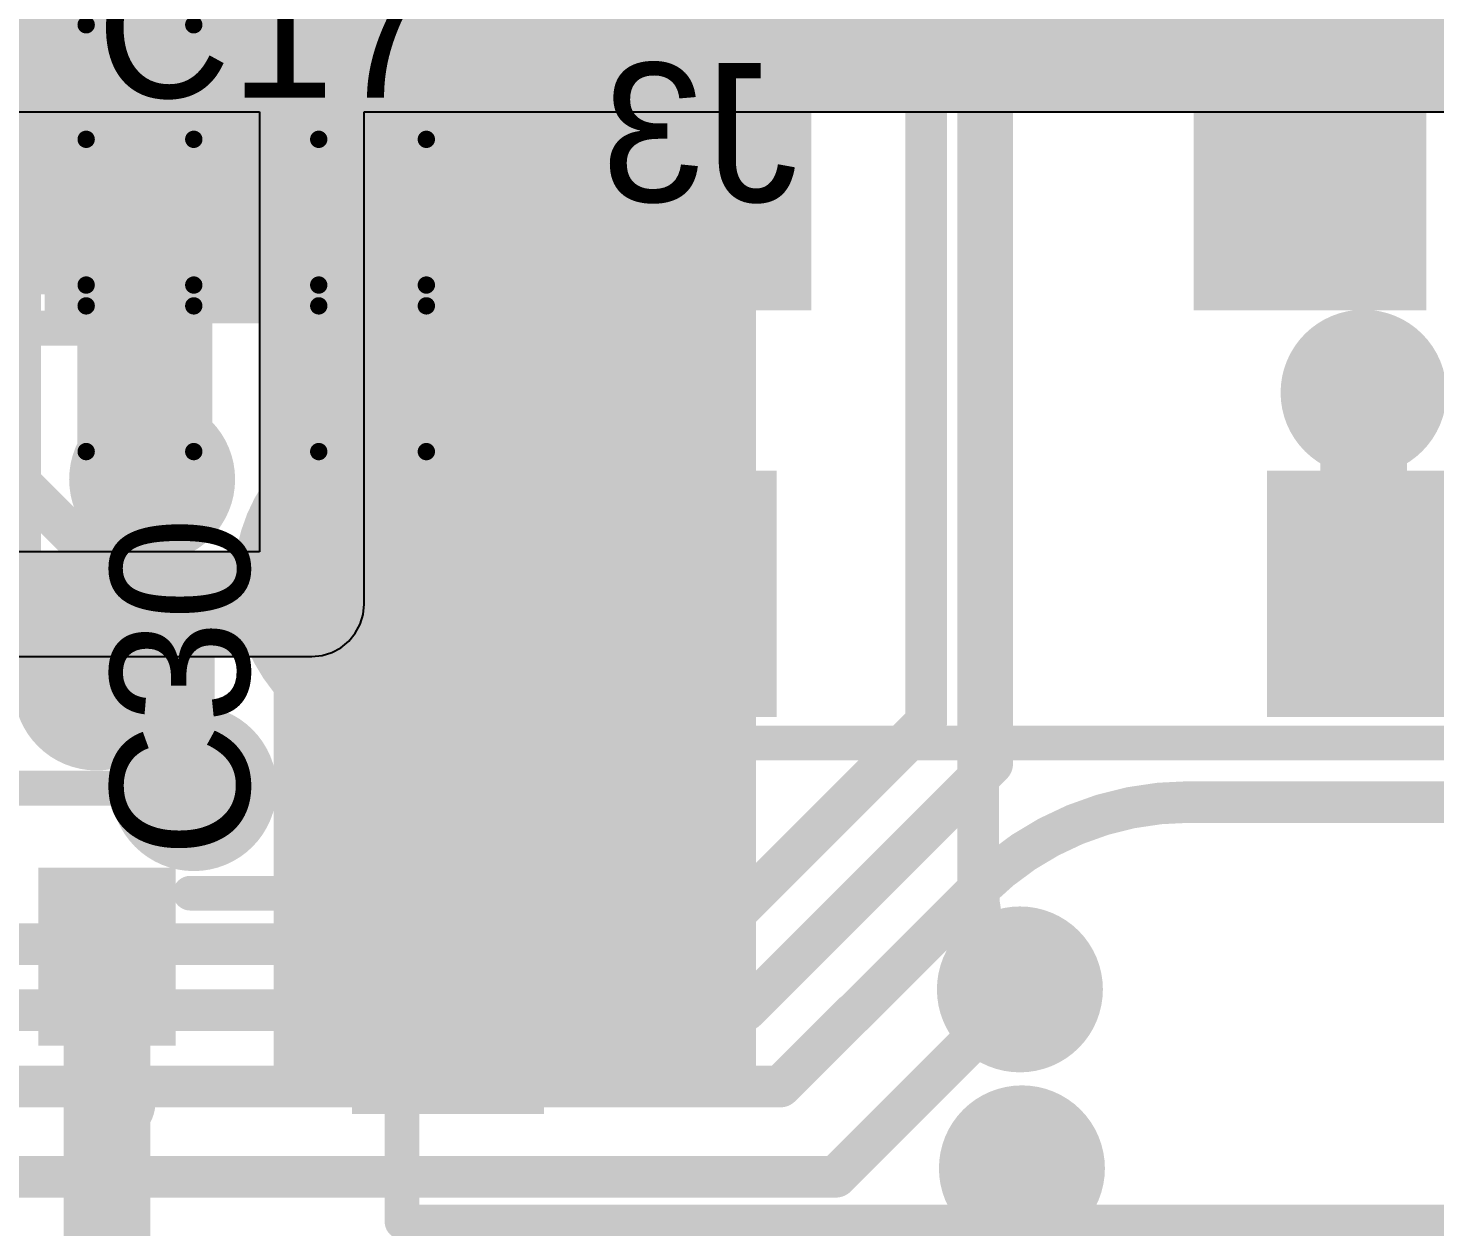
# Model space of a CAD drawing. Header units: millimetres. Extents: x 2.49 to 5.32, y 1.64 to 4.48.
# Drawn here: x 4.1083 to 4.5135, y 1.9106 to 2.256 of the extents above; entities that cross this region are included whole.
import ezdxf

# ---------------------------------------------------------------- set-up
doc = ezdxf.new("R2010")
doc.units = ezdxf.units.MM
doc.header["$MEASUREMENT"] = 0
for name, color, linetype in [('BottomLayer', 5, 'Continuous'), ('BottomOverlay', 54, 'Continuous'), ('BottomPaste', 16, 'Continuous'), ('BottomSolder', 6, 'Continuous'), ('InternalPlane1', 76, 'Continuous'), ('InternalPlane2', 16, 'Continuous'), ('Mechanical2', 216, 'Continuous'), ('MultiLayer', 9, 'Continuous'), ('PadHoleLayer', 156, 'Continuous'), ('TopLayer', 1, 'Continuous'), ('TopOverlay', 2, 'Continuous'), ('TopPaste', 8, 'Continuous'), ('TopSolder', 216, 'Continuous'), ('ViaHoleLayer', 16, 'Continuous')]:
    doc.layers.add(name, color=color, linetype=linetype)

# ---------------------------------------------------------------- blocks, each defined once
blk = doc.blocks.new('T_______S______13___A________2')
at = {"layer": 'TopLayer'}
for points in [[(-0.20669, 0.05906), (-0.12795, 0.05906), (-0.20669, 0.11811), (-0.12795, 0.11811)], [(0.12795, 0.05906), (0.20669, 0.05906), (0.12795, 0.11811), (0.20669, 0.11811)], [(-0.20669, -0.11811), (-0.12795, -0.11811), (-0.20669, -0.05906), (-0.12795, -0.05906)], [(0.12795, -0.11811), (0.20669, -0.11811), (0.12795, -0.05906), (0.20669, -0.05906)]]:
    blk.add_solid(points, dxfattribs=at)
at = {"layer": 'TopOverlay', "const_width": 0.005}
for points in [[(0.094, 0.121), (-0.09, 0.121)], [(-0.124, -0.047), (-0.124, 0.047)], [(0.124, -0.047), (0.124, 0.047)], [(0.094, -0.121), (-0.09, -0.121)]]:
    blk.add_lwpolyline(points, dxfattribs=at)
at = {"layer": 'TopOverlay', "const_width": 0.0025}
for points in [[(-0.09125, 0.121, 1), (-0.08875, 0.121, 1)], [(0.09275, 0.121, 1), (0.09525, 0.121, 1)], [(-0.12525, 0.047, 1), (-0.12275, 0.047, 1)], [(0.12275, 0.047, 1), (0.12525, 0.047, 1)], [(-0.12525, -0.047, 1), (-0.12275, -0.047, 1)], [(0.12275, -0.047, 1), (0.12525, -0.047, 1)], [(-0.09125, -0.121, 1), (-0.08875, -0.121, 1)], [(0.09275, -0.121, 1), (0.09525, -0.121, 1)]]:
    blk.add_lwpolyline(points, format="xyb", close=True, dxfattribs=at)
at = {"layer": 'TopPaste'}
for points in [[(-0.20669, 0.05906), (-0.12795, 0.05906), (-0.20669, 0.11811), (-0.12795, 0.11811)], [(0.12795, 0.05906), (0.20669, 0.05906), (0.12795, 0.11811), (0.20669, 0.11811)], [(-0.20669, -0.11811), (-0.12795, -0.11811), (-0.20669, -0.05906), (-0.12795, -0.05906)], [(0.12795, -0.11811), (0.20669, -0.11811), (0.12795, -0.05906), (0.20669, -0.05906)]]:
    blk.add_solid(points, dxfattribs=at)
at = {"layer": 'TopSolder'}
for points in [[(-0.21069, 0.05506), (-0.12395, 0.05506), (-0.21069, 0.12211), (-0.12395, 0.12211)], [(0.12395, 0.05506), (0.21069, 0.05506), (0.12395, 0.12211), (0.21069, 0.12211)], [(-0.21069, -0.12211), (-0.12395, -0.12211), (-0.21069, -0.05506), (-0.12395, -0.05506)], [(0.12395, -0.12211), (0.21069, -0.12211), (0.12395, -0.05506), (0.21069, -0.05506)]]:
    blk.add_solid(points, dxfattribs=at)
blk = doc.blocks.new('M55_7012042R_B_4')
at = {"layer": 'BottomLayer'}
for points in [[(-0.34685, 0.04331), (-0.29961, 0.04331), (-0.34685, 0.14961), (-0.29961, 0.14961)], [(-0.24075, 0.08661), (-0.20925, 0.08661), (-0.24075, 0.12992), (-0.20925, 0.12992)], [(-0.34685, -0.14961), (-0.29961, -0.14961), (-0.34685, -0.04331), (-0.29961, -0.04331)], [(-0.24075, -0.12992), (-0.20925, -0.12992), (-0.24075, -0.08661), (-0.20925, -0.08661)]]:
    blk.add_solid(points, dxfattribs=at)
at = {"layer": 'BottomOverlay'}
for points, const_width in [([(-0.218, 0.15, 1), (-0.234, 0.15, 1)], 0.01), ([(-0.2365, 0.15, 1), (-0.2315, 0.15, 1)], 0.005), ([(-0.2205, 0.15, 1), (-0.2155, 0.15, 1)], 0.005), ([(-0.2935, 0.09, 1), (-0.2885, 0.09, 1)], 0.005), ([(-0.2515, 0.09, 1), (-0.2465, 0.09, 1)], 0.005), ([(-0.2935, -0.09, 1), (-0.2885, -0.09, 1)], 0.005), ([(-0.2515, -0.09, 1), (-0.2465, -0.09, 1)], 0.005)]:
    blk.add_lwpolyline(points, format="xyb", close=True, dxfattribs=dict(at, const_width=const_width))
at = {"layer": 'BottomOverlay', "const_width": 0.01}
for points in [[(-0.249, 0.09), (-0.291, 0.09)], [(-0.249, -0.09), (-0.291, -0.09)]]:
    blk.add_lwpolyline(points, dxfattribs=at)
at = {"layer": 'BottomPaste'}
for points in [[(-0.34685, 0.04331), (-0.29961, 0.04331), (-0.34685, 0.14961), (-0.29961, 0.14961)], [(-0.24075, 0.08661), (-0.20925, 0.08661), (-0.24075, 0.12992), (-0.20925, 0.12992)], [(-0.34685, -0.14961), (-0.29961, -0.14961), (-0.34685, -0.04331), (-0.29961, -0.04331)], [(-0.24075, -0.12992), (-0.20925, -0.12992), (-0.24075, -0.08661), (-0.20925, -0.08661)]]:
    blk.add_solid(points, dxfattribs=at)
at = {"layer": 'BottomSolder', "const_width": 0.004}
blk.add_lwpolyline([(-0.31401, 0, 1), (-0.31001, 0, 1)], format="xyb", close=True, dxfattribs=at)
at = {"layer": 'BottomSolder'}
for points in [[(-0.35085, 0.03931), (-0.29561, 0.03931), (-0.35085, 0.15361), (-0.29561, 0.15361)], [(-0.24475, 0.08261), (-0.20525, 0.08261), (-0.24475, 0.13392), (-0.20525, 0.13392)], [(-0.35085, -0.15361), (-0.29561, -0.15361), (-0.35085, -0.03931), (-0.29561, -0.03931)], [(-0.24475, -0.13392), (-0.20525, -0.13392), (-0.24475, -0.08261), (-0.20525, -0.08261)]]:
    blk.add_solid(points, dxfattribs=at)
at = {"layer": 'InternalPlane1', "const_width": 0.05048}
blk.add_lwpolyline([(-0.33725, 0, 1), (-0.28677, 0, 1)], format="xyb", close=True, dxfattribs=at)
at = {"layer": 'PadHoleLayer', "const_width": 0.03248}
blk.add_lwpolyline([(-0.32825, 0, 1), (-0.29577, 0, 1)], format="xyb", close=True, dxfattribs=at)
at = {"layer": 'TopSolder', "const_width": 0.004}
blk.add_lwpolyline([(-0.31401, 0, 1), (-0.31001, 0, 1)], format="xyb", close=True, dxfattribs=at)
blk = doc.blocks.new('C___0603_B_19')
at = {"layer": 'BottomLayer'}
for points in [[(-0.015, -0.0175), (-0.015, 0.0175), (-0.045, -0.0175), (-0.045, 0.0175)], [(0.045, -0.0175), (0.045, 0.0175), (0.015, -0.0175), (0.015, 0.0175)]]:
    blk.add_solid(points, dxfattribs=at)
at = {"layer": 'BottomOverlay', "const_width": 0.005}
for points in [[(-0.049, -0.021), (-0.049, 0.021)], [(-0.049, 0.021), (-0.018, 0.021)], [(0.018, 0.021), (0.049, 0.021)], [(0.049, -0.021), (0.049, 0.021)], [(-0.049, -0.021), (-0.018, -0.021)], [(0.018, -0.021), (0.049, -0.021)]]:
    blk.add_lwpolyline(points, dxfattribs=at)
at = {"layer": 'BottomOverlay', "const_width": 0.0025}
for points in [[(-0.05025, 0.021, 1), (-0.04775, 0.021, 1)], [(-0.05025, 0.021, 1), (-0.04775, 0.021, 1)], [(-0.01925, 0.021, 1), (-0.01675, 0.021, 1)], [(0.01675, 0.021, 1), (0.01925, 0.021, 1)], [(0.04775, 0.021, 1), (0.05025, 0.021, 1)], [(0.04775, 0.021, 1), (0.05025, 0.021, 1)], [(-0.05025, -0.021, 1), (-0.04775, -0.021, 1)], [(-0.05025, -0.021, 1), (-0.04775, -0.021, 1)], [(-0.01925, -0.021, 1), (-0.01675, -0.021, 1)], [(0.01675, -0.021, 1), (0.01925, -0.021, 1)], [(0.04775, -0.021, 1), (0.05025, -0.021, 1)], [(0.04775, -0.021, 1), (0.05025, -0.021, 1)]]:
    blk.add_lwpolyline(points, format="xyb", close=True, dxfattribs=at)
at = {"layer": 'BottomPaste'}
for points in [[(-0.015, -0.0175), (-0.015, 0.0175), (-0.045, -0.0175), (-0.045, 0.0175)], [(0.045, -0.0175), (0.045, 0.0175), (0.015, -0.0175), (0.015, 0.0175)]]:
    blk.add_solid(points, dxfattribs=at)
at = {"layer": 'BottomSolder'}
for points in [[(-0.01264, -0.01986), (-0.01264, 0.01986), (-0.04736, -0.01986), (-0.04736, 0.01986)], [(0.04736, -0.01986), (0.04736, 0.01986), (0.01264, -0.01986), (0.01264, 0.01986)]]:
    blk.add_solid(points, dxfattribs=at)
blk = doc.blocks.new('SS_3235D_03_L2_20')
at = {"layer": 'TopLayer'}
for points in [[(0.07461, 0.19291), (0.12224, 0.19291), (0.07461, 0.25591), (0.12224, 0.25591)], [(-0.02382, -0.0315), (0.02382, -0.0315), (-0.02382, 0.0315), (0.02382, 0.0315)], [(0.17303, -0.0315), (0.22067, -0.0315), (0.17303, 0.0315), (0.22067, 0.0315)]]:
    blk.add_solid(points, dxfattribs=at)
at = {"layer": 'TopOverlay', "const_width": 0.01}
for points in [[(0.277, 0.181), (-0.08, 0.181)], [(-0.08, 0.181), (-0.08, 0.043)], [(0.277, 0.181), (0.277, 0.043)], [(0.277, 0.043), (-0.08, 0.043)]]:
    blk.add_lwpolyline(points, dxfattribs=at)
at = {"layer": 'TopOverlay'}
for points, const_width in [([(-0.0825, 0.181, 1), (-0.0775, 0.181, 1)], 0.005), ([(-0.0825, 0.181, 1), (-0.0775, 0.181, 1)], 0.005), ([(0.2745, 0.181, 1), (0.2795, 0.181, 1)], 0.005), ([(0.2745, 0.181, 1), (0.2795, 0.181, 1)], 0.005), ([(-0.0825, 0.043, 1), (-0.0775, 0.043, 1)], 0.005), ([(-0.0825, 0.043, 1), (-0.0775, 0.043, 1)], 0.005), ([(0.2745, 0.043, 1), (0.2795, 0.043, 1)], 0.005), ([(0.2745, 0.043, 1), (0.2795, 0.043, 1)], 0.005), ([(-0.03506, -0.001, 1), (-0.05294, -0.001, 1)], 0.01), ([(-0.05544, -0.001, 1), (-0.05044, -0.001, 1)], 0.005), ([(-0.03756, -0.001, 1), (-0.03256, -0.001, 1)], 0.005)]:
    blk.add_lwpolyline(points, format="xyb", close=True, dxfattribs=dict(at, const_width=const_width))
at = {"layer": 'TopPaste'}
for points in [[(0.07461, 0.19291), (0.12224, 0.19291), (0.07461, 0.25591), (0.12224, 0.25591)], [(-0.02382, -0.0315), (0.02382, -0.0315), (-0.02382, 0.0315), (0.02382, 0.0315)], [(0.17303, -0.0315), (0.22067, -0.0315), (0.17303, 0.0315), (0.22067, 0.0315)]]:
    blk.add_solid(points, dxfattribs=at)
at = {"layer": 'TopSolder'}
for points in [[(0.07061, 0.18891), (0.12624, 0.18891), (0.07061, 0.25991), (0.12624, 0.25991)], [(-0.02782, -0.0355), (0.02782, -0.0355), (-0.02782, 0.0355), (0.02782, 0.0355)], [(0.16903, -0.0355), (0.22467, -0.0355), (0.16903, 0.0355), (0.22467, 0.0355)]]:
    blk.add_solid(points, dxfattribs=at)
blk = doc.blocks.new('48__________7_7__35')
at = {"layer": 'TopLayer'}
for points in [[(-0.11457, 0.19134), (-0.11457, 0.14331), (-0.10197, 0.19134), (-0.10197, 0.14331)], [(-0.09488, 0.19134), (-0.09488, 0.14331), (-0.08228, 0.19134), (-0.08228, 0.14331)], [(-0.0752, 0.19134), (-0.0752, 0.14331), (-0.0626, 0.19134), (-0.0626, 0.14331)], [(-0.05551, 0.19134), (-0.05551, 0.14331), (-0.04291, 0.19134), (-0.04291, 0.14331)], [(-0.03583, 0.19134), (-0.03583, 0.14331), (-0.02323, 0.19134), (-0.02323, 0.14331)], [(-0.01614, 0.19134), (-0.01614, 0.14331), (-0.00354, 0.19134), (-0.00354, 0.14331)], [(0.00354, 0.19134), (0.00354, 0.14331), (0.01614, 0.19134), (0.01614, 0.14331)], [(0.02323, 0.19134), (0.02323, 0.14331), (0.03583, 0.19134), (0.03583, 0.14331)], [(0.04291, 0.19134), (0.04291, 0.14331), (0.05551, 0.19134), (0.05551, 0.14331)], [(0.0626, 0.19134), (0.0626, 0.14331), (0.0752, 0.19134), (0.0752, 0.14331)], [(0.08228, 0.19134), (0.08228, 0.14331), (0.09488, 0.19134), (0.09488, 0.14331)], [(0.10197, 0.19134), (0.10197, 0.14331), (0.11457, 0.19134), (0.11457, 0.14331)], [(-0.19134, 0.11457), (-0.19134, 0.10197), (-0.14331, 0.11457), (-0.14331, 0.10197)], [(0.14331, 0.11457), (0.14331, 0.10197), (0.19134, 0.11457), (0.19134, 0.10197)], [(-0.09843, 0.09843), (-0.09843, -0.09843), (0.09843, 0.09843), (0.09843, -0.09843)], [(-0.19134, 0.09488), (-0.19134, 0.08228), (-0.14331, 0.09488), (-0.14331, 0.08228)], [(0.14331, 0.09488), (0.14331, 0.08228), (0.19134, 0.09488), (0.19134, 0.08228)], [(-0.19134, 0.0752), (-0.19134, 0.0626), (-0.14331, 0.0752), (-0.14331, 0.0626)], [(0.14331, 0.0752), (0.14331, 0.0626), (0.19134, 0.0752), (0.19134, 0.0626)], [(-0.19134, 0.05551), (-0.19134, 0.04291), (-0.14331, 0.05551), (-0.14331, 0.04291)], [(0.14331, 0.05551), (0.14331, 0.04291), (0.19134, 0.05551), (0.19134, 0.04291)], [(-0.19134, 0.03583), (-0.19134, 0.02323), (-0.14331, 0.03583), (-0.14331, 0.02323)], [(0.14331, 0.03583), (0.14331, 0.02323), (0.19134, 0.03583), (0.19134, 0.02323)], [(-0.19134, 0.01614), (-0.19134, 0.00354), (-0.14331, 0.01614), (-0.14331, 0.00354)], [(0.14331, 0.01614), (0.14331, 0.00354), (0.19134, 0.01614), (0.19134, 0.00354)], [(-0.19134, -0.00354), (-0.19134, -0.01614), (-0.14331, -0.00354), (-0.14331, -0.01614)], [(0.14331, -0.00354), (0.14331, -0.01614), (0.19134, -0.00354), (0.19134, -0.01614)], [(-0.19134, -0.02323), (-0.19134, -0.03583), (-0.14331, -0.02323), (-0.14331, -0.03583)], [(0.14331, -0.02323), (0.14331, -0.03583), (0.19134, -0.02323), (0.19134, -0.03583)], [(-0.19134, -0.04291), (-0.19134, -0.05551), (-0.14331, -0.04291), (-0.14331, -0.05551)], [(0.14331, -0.04291), (0.14331, -0.05551), (0.19134, -0.04291), (0.19134, -0.05551)], [(-0.19134, -0.0626), (-0.19134, -0.0752), (-0.14331, -0.0626), (-0.14331, -0.0752)], [(0.14331, -0.0626), (0.14331, -0.0752), (0.19134, -0.0626), (0.19134, -0.0752)], [(-0.19134, -0.08228), (-0.19134, -0.09488), (-0.14331, -0.08228), (-0.14331, -0.09488)], [(0.14331, -0.08228), (0.14331, -0.09488), (0.19134, -0.08228), (0.19134, -0.09488)], [(-0.19134, -0.10197), (-0.19134, -0.11457), (-0.14331, -0.10197), (-0.14331, -0.11457)], [(0.14331, -0.10197), (0.14331, -0.11457), (0.19134, -0.10197), (0.19134, -0.11457)], [(-0.11457, -0.14331), (-0.11457, -0.19134), (-0.10197, -0.14331), (-0.10197, -0.19134)], [(-0.09488, -0.14331), (-0.09488, -0.19134), (-0.08228, -0.14331), (-0.08228, -0.19134)], [(-0.0752, -0.14331), (-0.0752, -0.19134), (-0.0626, -0.14331), (-0.0626, -0.19134)], [(-0.05551, -0.14331), (-0.05551, -0.19134), (-0.04291, -0.14331), (-0.04291, -0.19134)], [(-0.03583, -0.14331), (-0.03583, -0.19134), (-0.02323, -0.14331), (-0.02323, -0.19134)], [(-0.01614, -0.14331), (-0.01614, -0.19134), (-0.00354, -0.14331), (-0.00354, -0.19134)], [(0.00354, -0.14331), (0.00354, -0.19134), (0.01614, -0.14331), (0.01614, -0.19134)], [(0.02323, -0.14331), (0.02323, -0.19134), (0.03583, -0.14331), (0.03583, -0.19134)], [(0.04291, -0.14331), (0.04291, -0.19134), (0.05551, -0.14331), (0.05551, -0.19134)], [(0.0626, -0.14331), (0.0626, -0.19134), (0.0752, -0.14331), (0.0752, -0.19134)], [(0.08228, -0.14331), (0.08228, -0.19134), (0.09488, -0.14331), (0.09488, -0.19134)], [(0.10197, -0.14331), (0.10197, -0.19134), (0.11457, -0.14331), (0.11457, -0.19134)]]:
    blk.add_solid(points, dxfattribs=at)
at = {"layer": 'TopOverlay', "const_width": 0.005}
for points in [[(-0.157, 0.124), (-0.124, 0.157)], [(0.124, 0.157), (0.157, 0.124)], [(-0.157, -0.124), (-0.124, -0.157)], [(0.124, -0.157), (0.157, -0.124)]]:
    blk.add_lwpolyline(points, dxfattribs=at)
at = {"layer": 'TopOverlay'}
for points, const_width in [([(-0.12525, 0.157, 1), (-0.12275, 0.157, 1)], 0.0025), ([(0.12275, 0.157, 1), (0.12525, 0.157, 1)], 0.0025), ([(-0.177, 0.128, 1), (-0.185, 0.128, 1)], 0.01), ([(-0.1875, 0.128, 1), (-0.1825, 0.128, 1)], 0.005), ([(-0.1795, 0.128, 1), (-0.1745, 0.128, 1)], 0.005), ([(-0.15825, 0.124, 1), (-0.15575, 0.124, 1)], 0.0025), ([(0.15575, 0.124, 1), (0.15825, 0.124, 1)], 0.0025), ([(-0.15825, -0.124, 1), (-0.15575, -0.124, 1)], 0.0025), ([(0.15575, -0.124, 1), (0.15825, -0.124, 1)], 0.0025), ([(-0.12525, -0.157, 1), (-0.12275, -0.157, 1)], 0.0025), ([(0.12275, -0.157, 1), (0.12525, -0.157, 1)], 0.0025)]:
    blk.add_lwpolyline(points, format="xyb", close=True, dxfattribs=dict(at, const_width=const_width))
at = {"layer": 'TopPaste'}
for points in [[(-0.11457, 0.19134), (-0.11457, 0.14331), (-0.10197, 0.19134), (-0.10197, 0.14331)], [(-0.09488, 0.19134), (-0.09488, 0.14331), (-0.08228, 0.19134), (-0.08228, 0.14331)], [(-0.0752, 0.19134), (-0.0752, 0.14331), (-0.0626, 0.19134), (-0.0626, 0.14331)], [(-0.05551, 0.19134), (-0.05551, 0.14331), (-0.04291, 0.19134), (-0.04291, 0.14331)], [(-0.03583, 0.19134), (-0.03583, 0.14331), (-0.02323, 0.19134), (-0.02323, 0.14331)], [(-0.01614, 0.19134), (-0.01614, 0.14331), (-0.00354, 0.19134), (-0.00354, 0.14331)], [(0.00354, 0.19134), (0.00354, 0.14331), (0.01614, 0.19134), (0.01614, 0.14331)], [(0.02323, 0.19134), (0.02323, 0.14331), (0.03583, 0.19134), (0.03583, 0.14331)], [(0.04291, 0.19134), (0.04291, 0.14331), (0.05551, 0.19134), (0.05551, 0.14331)], [(0.0626, 0.19134), (0.0626, 0.14331), (0.0752, 0.19134), (0.0752, 0.14331)], [(0.08228, 0.19134), (0.08228, 0.14331), (0.09488, 0.19134), (0.09488, 0.14331)], [(0.10197, 0.19134), (0.10197, 0.14331), (0.11457, 0.19134), (0.11457, 0.14331)], [(-0.19134, 0.11457), (-0.19134, 0.10197), (-0.14331, 0.11457), (-0.14331, 0.10197)], [(0.14331, 0.11457), (0.14331, 0.10197), (0.19134, 0.11457), (0.19134, 0.10197)], [(-0.09843, 0.09843), (-0.09843, -0.09843), (0.09843, 0.09843), (0.09843, -0.09843)], [(-0.19134, 0.09488), (-0.19134, 0.08228), (-0.14331, 0.09488), (-0.14331, 0.08228)], [(0.14331, 0.09488), (0.14331, 0.08228), (0.19134, 0.09488), (0.19134, 0.08228)], [(-0.19134, 0.0752), (-0.19134, 0.0626), (-0.14331, 0.0752), (-0.14331, 0.0626)], [(0.14331, 0.0752), (0.14331, 0.0626), (0.19134, 0.0752), (0.19134, 0.0626)], [(-0.19134, 0.05551), (-0.19134, 0.04291), (-0.14331, 0.05551), (-0.14331, 0.04291)], [(0.14331, 0.05551), (0.14331, 0.04291), (0.19134, 0.05551), (0.19134, 0.04291)], [(-0.19134, 0.03583), (-0.19134, 0.02323), (-0.14331, 0.03583), (-0.14331, 0.02323)], [(0.14331, 0.03583), (0.14331, 0.02323), (0.19134, 0.03583), (0.19134, 0.02323)], [(-0.19134, 0.01614), (-0.19134, 0.00354), (-0.14331, 0.01614), (-0.14331, 0.00354)], [(0.14331, 0.01614), (0.14331, 0.00354), (0.19134, 0.01614), (0.19134, 0.00354)], [(-0.19134, -0.00354), (-0.19134, -0.01614), (-0.14331, -0.00354), (-0.14331, -0.01614)], [(0.14331, -0.00354), (0.14331, -0.01614), (0.19134, -0.00354), (0.19134, -0.01614)], [(-0.19134, -0.02323), (-0.19134, -0.03583), (-0.14331, -0.02323), (-0.14331, -0.03583)], [(0.14331, -0.02323), (0.14331, -0.03583), (0.19134, -0.02323), (0.19134, -0.03583)], [(-0.19134, -0.04291), (-0.19134, -0.05551), (-0.14331, -0.04291), (-0.14331, -0.05551)], [(0.14331, -0.04291), (0.14331, -0.05551), (0.19134, -0.04291), (0.19134, -0.05551)], [(-0.19134, -0.0626), (-0.19134, -0.0752), (-0.14331, -0.0626), (-0.14331, -0.0752)], [(0.14331, -0.0626), (0.14331, -0.0752), (0.19134, -0.0626), (0.19134, -0.0752)], [(-0.19134, -0.08228), (-0.19134, -0.09488), (-0.14331, -0.08228), (-0.14331, -0.09488)], [(0.14331, -0.08228), (0.14331, -0.09488), (0.19134, -0.08228), (0.19134, -0.09488)], [(-0.19134, -0.10197), (-0.19134, -0.11457), (-0.14331, -0.10197), (-0.14331, -0.11457)], [(0.14331, -0.10197), (0.14331, -0.11457), (0.19134, -0.10197), (0.19134, -0.11457)], [(-0.11457, -0.14331), (-0.11457, -0.19134), (-0.10197, -0.14331), (-0.10197, -0.19134)], [(-0.09488, -0.14331), (-0.09488, -0.19134), (-0.08228, -0.14331), (-0.08228, -0.19134)], [(-0.0752, -0.14331), (-0.0752, -0.19134), (-0.0626, -0.14331), (-0.0626, -0.19134)], [(-0.05551, -0.14331), (-0.05551, -0.19134), (-0.04291, -0.14331), (-0.04291, -0.19134)], [(-0.03583, -0.14331), (-0.03583, -0.19134), (-0.02323, -0.14331), (-0.02323, -0.19134)], [(-0.01614, -0.14331), (-0.01614, -0.19134), (-0.00354, -0.14331), (-0.00354, -0.19134)], [(0.00354, -0.14331), (0.00354, -0.19134), (0.01614, -0.14331), (0.01614, -0.19134)], [(0.02323, -0.14331), (0.02323, -0.19134), (0.03583, -0.14331), (0.03583, -0.19134)], [(0.04291, -0.14331), (0.04291, -0.19134), (0.05551, -0.14331), (0.05551, -0.19134)], [(0.0626, -0.14331), (0.0626, -0.19134), (0.0752, -0.14331), (0.0752, -0.19134)], [(0.08228, -0.14331), (0.08228, -0.19134), (0.09488, -0.14331), (0.09488, -0.19134)], [(0.10197, -0.14331), (0.10197, -0.19134), (0.11457, -0.14331), (0.11457, -0.19134)]]:
    blk.add_solid(points, dxfattribs=at)
at = {"layer": 'TopSolder'}
for points in [[(-0.11857, 0.19534), (-0.11857, 0.13931), (-0.09797, 0.19534), (-0.09797, 0.13931)], [(-0.09888, 0.19534), (-0.09888, 0.13931), (-0.07828, 0.19534), (-0.07828, 0.13931)], [(-0.0792, 0.19534), (-0.0792, 0.13931), (-0.0586, 0.19534), (-0.0586, 0.13931)], [(-0.05951, 0.19534), (-0.05951, 0.13931), (-0.03891, 0.19534), (-0.03891, 0.13931)], [(-0.03983, 0.19534), (-0.03983, 0.13931), (-0.01923, 0.19534), (-0.01923, 0.13931)], [(-0.02014, 0.19534), (-0.02014, 0.13931), (0.00046, 0.19534), (0.00046, 0.13931)], [(-0.00046, 0.19534), (-0.00046, 0.13931), (0.02014, 0.19534), (0.02014, 0.13931)], [(0.01923, 0.19534), (0.01923, 0.13931), (0.03983, 0.19534), (0.03983, 0.13931)], [(0.03891, 0.19534), (0.03891, 0.13931), (0.05951, 0.19534), (0.05951, 0.13931)], [(0.0586, 0.19534), (0.0586, 0.13931), (0.0792, 0.19534), (0.0792, 0.13931)], [(0.07828, 0.19534), (0.07828, 0.13931), (0.09888, 0.19534), (0.09888, 0.13931)], [(0.09797, 0.19534), (0.09797, 0.13931), (0.11857, 0.19534), (0.11857, 0.13931)], [(-0.19534, 0.11857), (-0.19534, 0.09797), (-0.13931, 0.11857), (-0.13931, 0.09797)], [(0.13931, 0.11857), (0.13931, 0.09797), (0.19534, 0.11857), (0.19534, 0.09797)], [(-0.10243, 0.10243), (-0.10243, -0.10243), (0.10243, 0.10243), (0.10243, -0.10243)], [(-0.19534, 0.09888), (-0.19534, 0.07828), (-0.13931, 0.09888), (-0.13931, 0.07828)], [(0.13931, 0.09888), (0.13931, 0.07828), (0.19534, 0.09888), (0.19534, 0.07828)], [(-0.19534, 0.0792), (-0.19534, 0.0586), (-0.13931, 0.0792), (-0.13931, 0.0586)], [(0.13931, 0.0792), (0.13931, 0.0586), (0.19534, 0.0792), (0.19534, 0.0586)], [(-0.19534, 0.05951), (-0.19534, 0.03891), (-0.13931, 0.05951), (-0.13931, 0.03891)], [(0.13931, 0.05951), (0.13931, 0.03891), (0.19534, 0.05951), (0.19534, 0.03891)], [(-0.19534, 0.03983), (-0.19534, 0.01923), (-0.13931, 0.03983), (-0.13931, 0.01923)], [(0.13931, 0.03983), (0.13931, 0.01923), (0.19534, 0.03983), (0.19534, 0.01923)], [(-0.19534, 0.02014), (-0.19534, -0.00046), (-0.13931, 0.02014), (-0.13931, -0.00046)], [(0.13931, 0.02014), (0.13931, -0.00046), (0.19534, 0.02014), (0.19534, -0.00046)], [(-0.19534, 0.00046), (-0.19534, -0.02014), (-0.13931, 0.00046), (-0.13931, -0.02014)], [(0.13931, 0.00046), (0.13931, -0.02014), (0.19534, 0.00046), (0.19534, -0.02014)], [(-0.19534, -0.01923), (-0.19534, -0.03983), (-0.13931, -0.01923), (-0.13931, -0.03983)], [(0.13931, -0.01923), (0.13931, -0.03983), (0.19534, -0.01923), (0.19534, -0.03983)], [(-0.19534, -0.03891), (-0.19534, -0.05951), (-0.13931, -0.03891), (-0.13931, -0.05951)], [(0.13931, -0.03891), (0.13931, -0.05951), (0.19534, -0.03891), (0.19534, -0.05951)], [(-0.19534, -0.0586), (-0.19534, -0.0792), (-0.13931, -0.0586), (-0.13931, -0.0792)], [(0.13931, -0.0586), (0.13931, -0.0792), (0.19534, -0.0586), (0.19534, -0.0792)], [(-0.19534, -0.07828), (-0.19534, -0.09888), (-0.13931, -0.07828), (-0.13931, -0.09888)], [(0.13931, -0.07828), (0.13931, -0.09888), (0.19534, -0.07828), (0.19534, -0.09888)], [(-0.19534, -0.09797), (-0.19534, -0.11857), (-0.13931, -0.09797), (-0.13931, -0.11857)], [(0.13931, -0.09797), (0.13931, -0.11857), (0.19534, -0.09797), (0.19534, -0.11857)], [(-0.11857, -0.13931), (-0.11857, -0.19534), (-0.09797, -0.13931), (-0.09797, -0.19534)], [(-0.09888, -0.13931), (-0.09888, -0.19534), (-0.07828, -0.13931), (-0.07828, -0.19534)], [(-0.0792, -0.13931), (-0.0792, -0.19534), (-0.0586, -0.13931), (-0.0586, -0.19534)], [(-0.05951, -0.13931), (-0.05951, -0.19534), (-0.03891, -0.13931), (-0.03891, -0.19534)], [(-0.03983, -0.13931), (-0.03983, -0.19534), (-0.01923, -0.13931), (-0.01923, -0.19534)], [(-0.02014, -0.13931), (-0.02014, -0.19534), (0.00046, -0.13931), (0.00046, -0.19534)], [(-0.00046, -0.13931), (-0.00046, -0.19534), (0.02014, -0.13931), (0.02014, -0.19534)], [(0.01923, -0.13931), (0.01923, -0.19534), (0.03983, -0.13931), (0.03983, -0.19534)], [(0.03891, -0.13931), (0.03891, -0.19534), (0.05951, -0.13931), (0.05951, -0.19534)], [(0.0586, -0.13931), (0.0586, -0.19534), (0.0792, -0.13931), (0.0792, -0.19534)], [(0.07828, -0.13931), (0.07828, -0.19534), (0.09888, -0.13931), (0.09888, -0.19534)], [(0.09797, -0.13931), (0.09797, -0.19534), (0.11857, -0.13931), (0.11857, -0.19534)]]:
    blk.add_solid(points, dxfattribs=at)
blk = doc.blocks.new('C___0603_93')
at = {"layer": 'TopLayer'}
for points in [[(-0.045, 0.0175), (-0.045, -0.0175), (-0.015, 0.0175), (-0.015, -0.0175)], [(0.015, 0.0175), (0.015, -0.0175), (0.045, 0.0175), (0.045, -0.0175)]]:
    blk.add_solid(points, dxfattribs=at)
at = {"layer": 'TopOverlay', "const_width": 0.005}
for points in [[(-0.049, 0.021), (-0.018, 0.021)], [(-0.049, -0.021), (-0.049, 0.021)], [(0.018, 0.021), (0.049, 0.021)], [(0.049, -0.021), (0.049, 0.021)], [(-0.049, -0.021), (-0.018, -0.021)], [(0.018, -0.021), (0.049, -0.021)]]:
    blk.add_lwpolyline(points, dxfattribs=at)
at = {"layer": 'TopOverlay', "const_width": 0.0025}
for points in [[(-0.05025, 0.021, 1), (-0.04775, 0.021, 1)], [(-0.05025, 0.021, 1), (-0.04775, 0.021, 1)], [(-0.01925, 0.021, 1), (-0.01675, 0.021, 1)], [(0.01675, 0.021, 1), (0.01925, 0.021, 1)], [(0.04775, 0.021, 1), (0.05025, 0.021, 1)], [(0.04775, 0.021, 1), (0.05025, 0.021, 1)], [(-0.05025, -0.021, 1), (-0.04775, -0.021, 1)], [(-0.05025, -0.021, 1), (-0.04775, -0.021, 1)], [(-0.01925, -0.021, 1), (-0.01675, -0.021, 1)], [(0.01675, -0.021, 1), (0.01925, -0.021, 1)], [(0.04775, -0.021, 1), (0.05025, -0.021, 1)], [(0.04775, -0.021, 1), (0.05025, -0.021, 1)]]:
    blk.add_lwpolyline(points, format="xyb", close=True, dxfattribs=at)
at = {"layer": 'TopPaste'}
for points in [[(-0.045, 0.0175), (-0.045, -0.0175), (-0.015, 0.0175), (-0.015, -0.0175)], [(0.015, 0.0175), (0.015, -0.0175), (0.045, 0.0175), (0.045, -0.0175)]]:
    blk.add_solid(points, dxfattribs=at)
at = {"layer": 'TopSolder'}
for points in [[(-0.04736, 0.01986), (-0.04736, -0.01986), (-0.01264, 0.01986), (-0.01264, -0.01986)], [(0.01264, 0.01986), (0.01264, -0.01986), (0.04736, 0.01986), (0.04736, -0.01986)]]:
    blk.add_solid(points, dxfattribs=at)
blk = doc.blocks.new('C___0603_102')
at = {"layer": 'TopLayer'}
for points in [[(-0.045, 0.0175), (-0.045, -0.0175), (-0.015, 0.0175), (-0.015, -0.0175)], [(0.015, 0.0175), (0.015, -0.0175), (0.045, 0.0175), (0.045, -0.0175)]]:
    blk.add_solid(points, dxfattribs=at)
at = {"layer": 'TopOverlay', "const_width": 0.005}
for points in [[(-0.049, -0.021), (-0.049, 0.021)], [(-0.049, 0.021), (-0.018, 0.021)], [(0.018, 0.021), (0.049, 0.021)], [(0.049, -0.021), (0.049, 0.021)], [(-0.049, -0.021), (-0.018, -0.021)], [(0.018, -0.021), (0.049, -0.021)]]:
    blk.add_lwpolyline(points, dxfattribs=at)
at = {"layer": 'TopOverlay', "const_width": 0.0025}
for points in [[(-0.05025, 0.021, 1), (-0.04775, 0.021, 1)], [(-0.05025, 0.021, 1), (-0.04775, 0.021, 1)], [(-0.01925, 0.021, 1), (-0.01675, 0.021, 1)], [(0.01675, 0.021, 1), (0.01925, 0.021, 1)], [(0.04775, 0.021, 1), (0.05025, 0.021, 1)], [(0.04775, 0.021, 1), (0.05025, 0.021, 1)], [(-0.05025, -0.021, 1), (-0.04775, -0.021, 1)], [(-0.05025, -0.021, 1), (-0.04775, -0.021, 1)], [(-0.01925, -0.021, 1), (-0.01675, -0.021, 1)], [(0.01675, -0.021, 1), (0.01925, -0.021, 1)], [(0.04775, -0.021, 1), (0.05025, -0.021, 1)], [(0.04775, -0.021, 1), (0.05025, -0.021, 1)]]:
    blk.add_lwpolyline(points, format="xyb", close=True, dxfattribs=at)
at = {"layer": 'TopPaste'}
for points in [[(-0.045, 0.0175), (-0.045, -0.0175), (-0.015, 0.0175), (-0.015, -0.0175)], [(0.015, 0.0175), (0.015, -0.0175), (0.045, 0.0175), (0.045, -0.0175)]]:
    blk.add_solid(points, dxfattribs=at)
at = {"layer": 'TopSolder'}
for points in [[(-0.04736, 0.01986), (-0.04736, -0.01986), (-0.01264, 0.01986), (-0.01264, -0.01986)], [(0.01264, 0.01986), (0.01264, -0.01986), (0.04736, 0.01986), (0.04736, -0.01986)]]:
    blk.add_solid(points, dxfattribs=at)

msp = doc.modelspace()

# ---------------------------------------------------------------- linework, layer by layer
at = {"layer": 'BottomLayer'}
for points, const_width in [([(4.382, 2.00796), (4.382, 2.34996)], 0.012), ([(4.131, 2.205), (4.20071, 2.205)], 0.025), ([(4.22923, 2.11382), (4.22923, 2.18319)], 0.05), ([(4.22923, 2.19319), (4.26741, 2.19319)], 0.025), ([(4.294, 2.042), (4.294, 2.17817)], 0.025), ([(4.081, 2.15), (4.156, 2.075)], 0.012), ([(4.22923, 1.99027), (4.22923, 2.05964)], 0.05), ([(4.156, 2.037), (4.156, 2.075)], 0.012), ([(4.08895, 2.066), (4.128, 2.066)], 0.012), ([(4.131, 1.897), (4.131, 1.99546)], 0.025), ([(4.39457, 1.86857), (4.39457, 1.92743)], 0.02)]:
    msp.add_lwpolyline(points, dxfattribs=dict(at, const_width=const_width))
for points, const_width in [([(4.12475, 2.205, 1), (4.13725, 2.205, 1)], 0.0125), ([(4.19446, 2.205, 1), (4.20696, 2.205, 1)], 0.0125), ([(4.19446, 2.205, 1), (4.20696, 2.205, 1)], 0.0125), ([(4.21673, 2.18319, 1), (4.24173, 2.18319, 1)], 0.025), ([(4.22298, 2.19319, 1), (4.23548, 2.19319, 1)], 0.0125), ([(4.22298, 2.19319, 1), (4.23548, 2.19319, 1)], 0.0125), ([(4.26116, 2.19319, 1), (4.27366, 2.19319, 1)], 0.0125), ([(4.26116, 2.19319, 1), (4.27366, 2.19319, 1)], 0.0125), ([(4.28575, 2.183, 1), (4.29825, 2.183, 1)], 0.0125), ([(4.28575, 2.183, 1), (4.29825, 2.183, 1)], 0.0125), ([(4.28775, 2.17817, 1), (4.30025, 2.17817, 1)], 0.0125), ([(4.28775, 2.17817, 1), (4.30025, 2.17817, 1)], 0.0125), ([(4.48709, 2.151, 1), (4.49891, 2.151, 1)], 0.01181), ([(4.21673, 2.11382, 1), (4.24173, 2.11382, 1)], 0.025), ([(4.21673, 2.11382, 1), (4.24173, 2.11382, 1)], 0.025), ([(4.13957, 2.126, 1), (4.14843, 2.126, 1)], 0.00886), ([(4.20551, 2.08673, 1), (4.23051, 2.08673, 1)], 0.025), ([(4.20551, 2.08673, 1), (4.23051, 2.08673, 1)], 0.025), ([(4.21673, 2.05964, 1), (4.24173, 2.05964, 1)], 0.025), ([(4.21673, 2.05964, 1), (4.24173, 2.05964, 1)], 0.025), ([(4.153, 2.075, 1), (4.159, 2.075, 1)], 0.006), ([(4.153, 2.075, 1), (4.159, 2.075, 1)], 0.006), ([(4.12209, 2.066, 1), (4.13391, 2.066, 1)], 0.01181), ([(4.125, 2.066, 1), (4.131, 2.066, 1)], 0.006), ([(4.28775, 2.042, 1), (4.30025, 2.042, 1)], 0.0125), ([(4.28809, 2.042, 1), (4.29991, 2.042, 1)], 0.01181), ([(4.15009, 2.037, 1), (4.16191, 2.037, 1)], 0.01181), ([(4.153, 2.037, 1), (4.159, 2.037, 1)], 0.006), ([(4.21673, 1.99027, 1), (4.24173, 1.99027, 1)], 0.025), ([(4.379, 2.00796, 1), (4.385, 2.00796, 1)], 0.006), ([(4.379, 2.00796, 1), (4.385, 2.00796, 1)], 0.006), ([(4.12475, 1.99546, 1), (4.13725, 1.99546, 1)], 0.0125), ([(4.38957, 1.979, 1), (4.39842, 1.979, 1)], 0.00886), ([(4.391, 1.979, 1), (4.397, 1.979, 1)], 0.006), ([(4.38867, 1.92743, 1), (4.40048, 1.92743, 1)], 0.01181), ([(4.38957, 1.92743, 1), (4.39957, 1.92743, 1)], 0.01)]:
    msp.add_lwpolyline(points, format="xyb", close=True, dxfattribs=dict(at, const_width=const_width))
for points, const_width in [([(4.20071, 2.205, -0.198912), (4.22923, 2.19319)], 0.025), ([(4.26741, 2.19319, -0.198912), (4.292, 2.183)], 0.025), ([(4.292, 2.183, -0.198912), (4.294, 2.17817)], 0.025), ([(4.22923, 2.11382, -0.198912), (4.21801, 2.08673)], 0.05), ([(4.21801, 2.08673, -0.198912), (4.22923, 2.05964)], 0.05), ([(4.394, 1.979, -0.198912), (4.382, 2.00796)], 0.012)]:
    msp.add_lwpolyline(points, format="xyb", dxfattribs=dict(at, const_width=const_width))
for points in [[(4.113, 2.171), (4.199, 2.171), (4.113, 2.25031), (4.199, 2.25031)], [(4.179, 1.945), (4.318, 1.945), (4.179, 2.25), (4.318, 2.25)]]:
    msp.add_solid(points, dxfattribs=at)
at = {"layer": 'BottomSolder'}
for points, const_width in [([(4.48509, 2.151, 1), (4.50091, 2.151, 1)], 0.01581), ([(4.13757, 2.126, 1), (4.15043, 2.126, 1)], 0.01286), ([(4.12009, 2.066, 1), (4.13591, 2.066, 1)], 0.01581), ([(4.28609, 2.042, 1), (4.30191, 2.042, 1)], 0.01581), ([(4.14809, 2.037, 1), (4.16391, 2.037, 1)], 0.01581), ([(4.38757, 1.979, 1), (4.40042, 1.979, 1)], 0.01286), ([(4.38667, 1.92743, 1), (4.40248, 1.92743, 1)], 0.01581)]:
    msp.add_lwpolyline(points, format="xyb", close=True, dxfattribs=dict(at, const_width=const_width))
at = {"layer": 'InternalPlane1'}
for p, q in [((4.103, 2.23193), (4.17493, 2.23193)), ((4.17493, 2.23193), (4.17493, 2.10507)), ((4.20507, 2.09), (4.20507, 2.23193)), ((4.20507, 2.23193), (4.76, 2.23193)), ((4.17493, 2.10507), (3.86907, 2.10507)), ((4.20478, 2.08706), (4.20507, 2.09)), ((4.20253, 2.08163), (4.20393, 2.08423)), ((4.20393, 2.08423), (4.20478, 2.08706)), ((4.19837, 2.07747), (4.20066, 2.07934)), ((4.20066, 2.07934), (4.20253, 2.08163)), ((4.19, 2.07493), (4.19294, 2.07522)), ((4.19294, 2.07522), (4.19577, 2.07607)), ((4.19577, 2.07607), (4.19837, 2.07747)), ((3.86907, 2.07493), (4.19, 2.07493))]:
    msp.add_line(p, q, dxfattribs=at)
at = {"layer": 'InternalPlane1', "const_width": 0.03}
for points in [[(4.103, 2.247), (4.103, 2.355)], [(4.103, 2.247), (4.76, 2.247)], [(4.183, 2.247), (4.19, 2.24)], [(4.19, 2.09), (4.19, 2.24)], [(3.86, 2.09), (4.19, 2.09)]]:
    msp.add_lwpolyline(points, dxfattribs=at)
at = {"layer": 'InternalPlane1'}
for points, const_width in [([(4.0955, 2.247, 1), (4.1105, 2.247, 1)], 0.015), ([(4.0955, 2.247, 1), (4.1105, 2.247, 1)], 0.015), ([(4.1755, 2.247, 1), (4.1905, 2.247, 1)], 0.015), ([(4.1825, 2.24, 1), (4.1975, 2.24, 1)], 0.015), ([(4.1825, 2.24, 1), (4.1975, 2.24, 1)], 0.015), ([(4.1825, 2.09, 1), (4.1975, 2.09, 1)], 0.015), ([(4.1825, 2.09, 1), (4.1975, 2.09, 1)], 0.015), ([(4.11605, 2.066, 1), (4.13995, 2.066, 1)], 0.02391), ([(4.28205, 2.042, 1), (4.30595, 2.042, 1)], 0.02391), ([(4.14405, 2.037, 1), (4.16795, 2.037, 1)], 0.02391), ([(4.38204, 1.979, 1), (4.40595, 1.979, 1)], 0.02391), ([(4.38262, 1.92743, 1), (4.40653, 1.92743, 1)], 0.02391)]:
    msp.add_lwpolyline(points, format="xyb", close=True, dxfattribs=dict(at, const_width=const_width))
at = {"layer": 'InternalPlane2', "const_width": 0.02391}
for points in [[(4.48105, 2.151, 1), (4.50495, 2.151, 1)], [(4.13205, 2.126, 1), (4.15595, 2.126, 1)], [(4.11605, 2.066, 1), (4.13995, 2.066, 1)], [(4.14405, 2.037, 1), (4.16795, 2.037, 1)], [(4.38204, 1.979, 1), (4.40595, 1.979, 1)], [(4.38262, 1.92743, 1), (4.40653, 1.92743, 1)]]:
    msp.add_lwpolyline(points, format="xyb", close=True, dxfattribs=at)
at = {"layer": 'Mechanical2', "const_width": 0.015}
msp.add_lwpolyline([(5.30364, 3.062, 1), (2.50836, 3.062, 1)], format="xyb", close=True, dxfattribs=at)
at = {"layer": 'MultiLayer'}
for points, const_width in [([(4.48709, 2.151, 1), (4.49891, 2.151, 1)], 0.01181), ([(4.13957, 2.126, 1), (4.14843, 2.126, 1)], 0.00886), ([(4.12209, 2.066, 1), (4.13391, 2.066, 1)], 0.01181), ([(4.28809, 2.042, 1), (4.29991, 2.042, 1)], 0.01181), ([(4.15009, 2.037, 1), (4.16191, 2.037, 1)], 0.01181), ([(4.38957, 1.979, 1), (4.39842, 1.979, 1)], 0.00886), ([(4.38867, 1.92743, 1), (4.40048, 1.92743, 1)], 0.01181)]:
    msp.add_lwpolyline(points, format="xyb", close=True, dxfattribs=dict(at, const_width=const_width))
at = {"layer": 'TopLayer'}
for points, const_width in [([(4.367, 2.056), (4.367, 2.3)], 0.012), ([(4.386, 2.044), (4.386, 2.27537)], 0.012), ([(4.084, 2.24831), (4.15, 2.24831)], 0.01), ([(4.09566, 2.2295), (4.19779, 2.2295)], 0.008), ([(4.19779, 2.2295), (4.2012, 2.22609)], 0.008), ([(4.204, 2.208), (4.204, 2.21327)], 0.008), ([(4.084, 2.20894), (4.13694, 2.20894)], 0.01), ([(4.084, 2.16957), (4.12843, 2.16957)], 0.01), ([(4.12843, 2.16957), (4.144, 2.154)], 0.01), ([(4.144, 2.154), (4.144, 2.155)], 0.02), ([(4.204, 2.155), (4.26686, 2.155)], 0.025), ([(4.144, 2.126), (4.144, 2.154)], 0.02), ([(4.493, 2.093), (4.493, 2.151)], 0.025), ([(4.294, 2.042), (4.294, 2.13776)], 0.025), ([(4.06438, 2.066), (4.128, 2.066)], 0.01), ([(4.303, 1.992), (4.367, 2.056)], 0.012), ([(4.315, 1.973), (4.386, 2.044)], 0.012), ([(4.067, 2.037), (4.156, 2.037)], 0.01), ([(4.44261, 2.033), (4.69058, 2.033)], 0.012), ([(4.34607, 1.97193), (4.38204, 2.00791)], 0.012), ([(3.77308, 1.992), (4.303, 1.992)], 0.012), ([(4.341, 1.925), (4.394, 1.978)], 0.012), ([(4.3935, 1.9785), (4.394, 1.979)], 0.012), ([(3.80008, 1.973), (4.315, 1.973)], 0.012), ([(4.325, 1.951), (4.346, 1.972)], 0.012), ([(3.981, 1.951), (4.325, 1.951)], 0.012), ([(4.39457, 1.86723), (4.39457, 1.92743)], 0.02), ([(4.031, 1.925), (4.341, 1.925)], 0.012)]:
    msp.add_lwpolyline(points, dxfattribs=dict(at, const_width=const_width))
for points, const_width in [([(4.18532, 2.26295, -0.198912), (4.15, 2.24831)], 0.01), ([(4.2012, 2.22609, -0.108002), (4.204, 2.21327)], 0.008), ([(4.26686, 2.155, -0.198912), (4.291, 2.145)], 0.025), ([(4.291, 2.145, -0.198912), (4.294, 2.13776)], 0.025), ([(4.38204, 2.00791, -0.198912), (4.44261, 2.033)], 0.012)]:
    msp.add_lwpolyline(points, format="xyb", dxfattribs=dict(at, const_width=const_width))
for points, const_width in [([(4.1475, 2.24831, 1), (4.1525, 2.24831, 1)], 0.005), ([(4.1475, 2.24831, 1), (4.1525, 2.24831, 1)], 0.005), ([(4.19579, 2.2295, 1), (4.19979, 2.2295, 1)], 0.004), ([(4.19579, 2.2295, 1), (4.19979, 2.2295, 1)], 0.004), ([(4.1992, 2.22609, 1), (4.2032, 2.22609, 1)], 0.004), ([(4.1992, 2.22609, 1), (4.2032, 2.22609, 1)], 0.004), ([(4.202, 2.21327, 1), (4.206, 2.21327, 1)], 0.004), ([(4.202, 2.21327, 1), (4.206, 2.21327, 1)], 0.004), ([(4.13444, 2.20894, 1), (4.13944, 2.20894, 1)], 0.005), ([(4.202, 2.208, 1), (4.206, 2.208, 1)], 0.004), ([(4.12593, 2.16957, 1), (4.13093, 2.16957, 1)], 0.005), ([(4.12593, 2.16957, 1), (4.13093, 2.16957, 1)], 0.005), ([(4.139, 2.155, 1), (4.149, 2.155, 1)], 0.01), ([(4.19775, 2.155, 1), (4.21025, 2.155, 1)], 0.0125), ([(4.26061, 2.155, 1), (4.27311, 2.155, 1)], 0.0125), ([(4.26061, 2.155, 1), (4.27311, 2.155, 1)], 0.0125), ([(4.139, 2.154, 1), (4.149, 2.154, 1)], 0.01), ([(4.139, 2.154, 1), (4.149, 2.154, 1)], 0.01), ([(4.48675, 2.151, 1), (4.49925, 2.151, 1)], 0.0125), ([(4.48709, 2.151, 1), (4.49891, 2.151, 1)], 0.01181), ([(4.1415, 2.154, 1), (4.1465, 2.154, 1)], 0.005), ([(4.28475, 2.145, 1), (4.29725, 2.145, 1)], 0.0125), ([(4.28475, 2.145, 1), (4.29725, 2.145, 1)], 0.0125), ([(4.28775, 2.13776, 1), (4.30025, 2.13776, 1)], 0.0125), ([(4.28775, 2.13776, 1), (4.30025, 2.13776, 1)], 0.0125), ([(4.139, 2.126, 1), (4.149, 2.126, 1)], 0.01), ([(4.13957, 2.126, 1), (4.14843, 2.126, 1)], 0.00886), ([(4.48675, 2.093, 1), (4.49925, 2.093, 1)], 0.0125), ([(4.12209, 2.066, 1), (4.13391, 2.066, 1)], 0.01181), ([(4.1255, 2.066, 1), (4.1305, 2.066, 1)], 0.005), ([(4.364, 2.056, 1), (4.37, 2.056, 1)], 0.006), ([(4.364, 2.056, 1), (4.37, 2.056, 1)], 0.006), ([(4.28775, 2.042, 1), (4.30025, 2.042, 1)], 0.0125), ([(4.28809, 2.042, 1), (4.29991, 2.042, 1)], 0.01181), ([(4.15009, 2.037, 1), (4.16191, 2.037, 1)], 0.01181), ([(4.383, 2.044, 1), (4.389, 2.044, 1)], 0.006), ([(4.383, 2.044, 1), (4.389, 2.044, 1)], 0.006), ([(4.1535, 2.037, 1), (4.1585, 2.037, 1)], 0.005), ([(4.43961, 2.033, 1), (4.44561, 2.033, 1)], 0.006), ([(4.43961, 2.033, 1), (4.44561, 2.033, 1)], 0.006), ([(4.37904, 2.00791, 1), (4.38504, 2.00791, 1)], 0.006), ([(4.37904, 2.00791, 1), (4.38504, 2.00791, 1)], 0.006), ([(4.3, 1.992, 1), (4.306, 1.992, 1)], 0.006), ([(4.3, 1.992, 1), (4.306, 1.992, 1)], 0.006), ([(4.38957, 1.979, 1), (4.39842, 1.979, 1)], 0.00886), ([(4.3905, 1.9785, 1), (4.3965, 1.9785, 1)], 0.006), ([(4.391, 1.979, 1), (4.397, 1.979, 1)], 0.006), ([(4.391, 1.978, 1), (4.397, 1.978, 1)], 0.006), ([(4.312, 1.973, 1), (4.318, 1.973, 1)], 0.006), ([(4.312, 1.973, 1), (4.318, 1.973, 1)], 0.006), ([(4.343, 1.972, 1), (4.349, 1.972, 1)], 0.006), ([(4.34307, 1.97193, 1), (4.34907, 1.97193, 1)], 0.006), ([(4.322, 1.951, 1), (4.328, 1.951, 1)], 0.006), ([(4.322, 1.951, 1), (4.328, 1.951, 1)], 0.006), ([(4.38867, 1.92743, 1), (4.40048, 1.92743, 1)], 0.01181), ([(4.38957, 1.92743, 1), (4.39957, 1.92743, 1)], 0.01), ([(4.338, 1.925, 1), (4.344, 1.925, 1)], 0.006), ([(4.338, 1.925, 1), (4.344, 1.925, 1)], 0.006)]:
    msp.add_lwpolyline(points, format="xyb", close=True, dxfattribs=dict(at, const_width=const_width))
at = {"layer": 'TopSolder'}
for points, const_width in [([(4.48509, 2.151, 1), (4.50091, 2.151, 1)], 0.01581), ([(4.13757, 2.126, 1), (4.15043, 2.126, 1)], 0.01286), ([(4.12009, 2.066, 1), (4.13591, 2.066, 1)], 0.01581), ([(4.28609, 2.042, 1), (4.30191, 2.042, 1)], 0.01581), ([(4.14809, 2.037, 1), (4.16391, 2.037, 1)], 0.01581), ([(4.38757, 1.979, 1), (4.40042, 1.979, 1)], 0.01286), ([(4.38667, 1.92743, 1), (4.40248, 1.92743, 1)], 0.01581)]:
    msp.add_lwpolyline(points, format="xyb", close=True, dxfattribs=dict(at, const_width=const_width))
at = {"layer": 'ViaHoleLayer', "const_width": 0.00591}
for points in [[(4.49005, 2.151, 1), (4.49595, 2.151, 1)], [(4.14105, 2.126, 1), (4.14695, 2.126, 1)], [(4.12505, 2.066, 1), (4.13095, 2.066, 1)], [(4.29105, 2.042, 1), (4.29695, 2.042, 1)], [(4.15305, 2.037, 1), (4.15895, 2.037, 1)], [(4.39104, 1.979, 1), (4.39695, 1.979, 1)], [(4.39162, 1.92743, 1), (4.39753, 1.92743, 1)]]:
    msp.add_lwpolyline(points, format="xyb", close=True, dxfattribs=at)

# ---------------------------------------------------------------- block references
for name, p, rotation in [('T_______S______13___A________2', (4.389, 2.38543), 270), ('48__________7_7__35', (3.91668, 2.1991), 360), ('C___0603_B_19', (4.107, 2.278), 360), ('M55_7012042R_B_4', (3.906, 2.09673), 180), ('C___0603_102', (4.174, 2.203), 360), ('C___0603_93', (4.174, 2.155), 360), ('SS_3235D_03_L2_20', (4.493, 2.093), 180)]:
    msp.add_blockref(name, p, dxfattribs=dict(rotation=rotation))

# ---------------------------------------------------------------- texts
at = {"layer": 'BottomOverlay', "text_generation_flag": 2}
msp.add_text('J3', height=0.04, dxfattribs=at).set_placement((4.33, 2.206))
at = {"layer": 'TopOverlay'}
msp.add_text('C17', height=0.04, dxfattribs=at).set_placement((4.128, 2.236))
msp.add_text('C30', height=0.04, rotation=90, dxfattribs=at).set_placement((4.172, 2.017))

doc.saveas('drawing.dxf')
